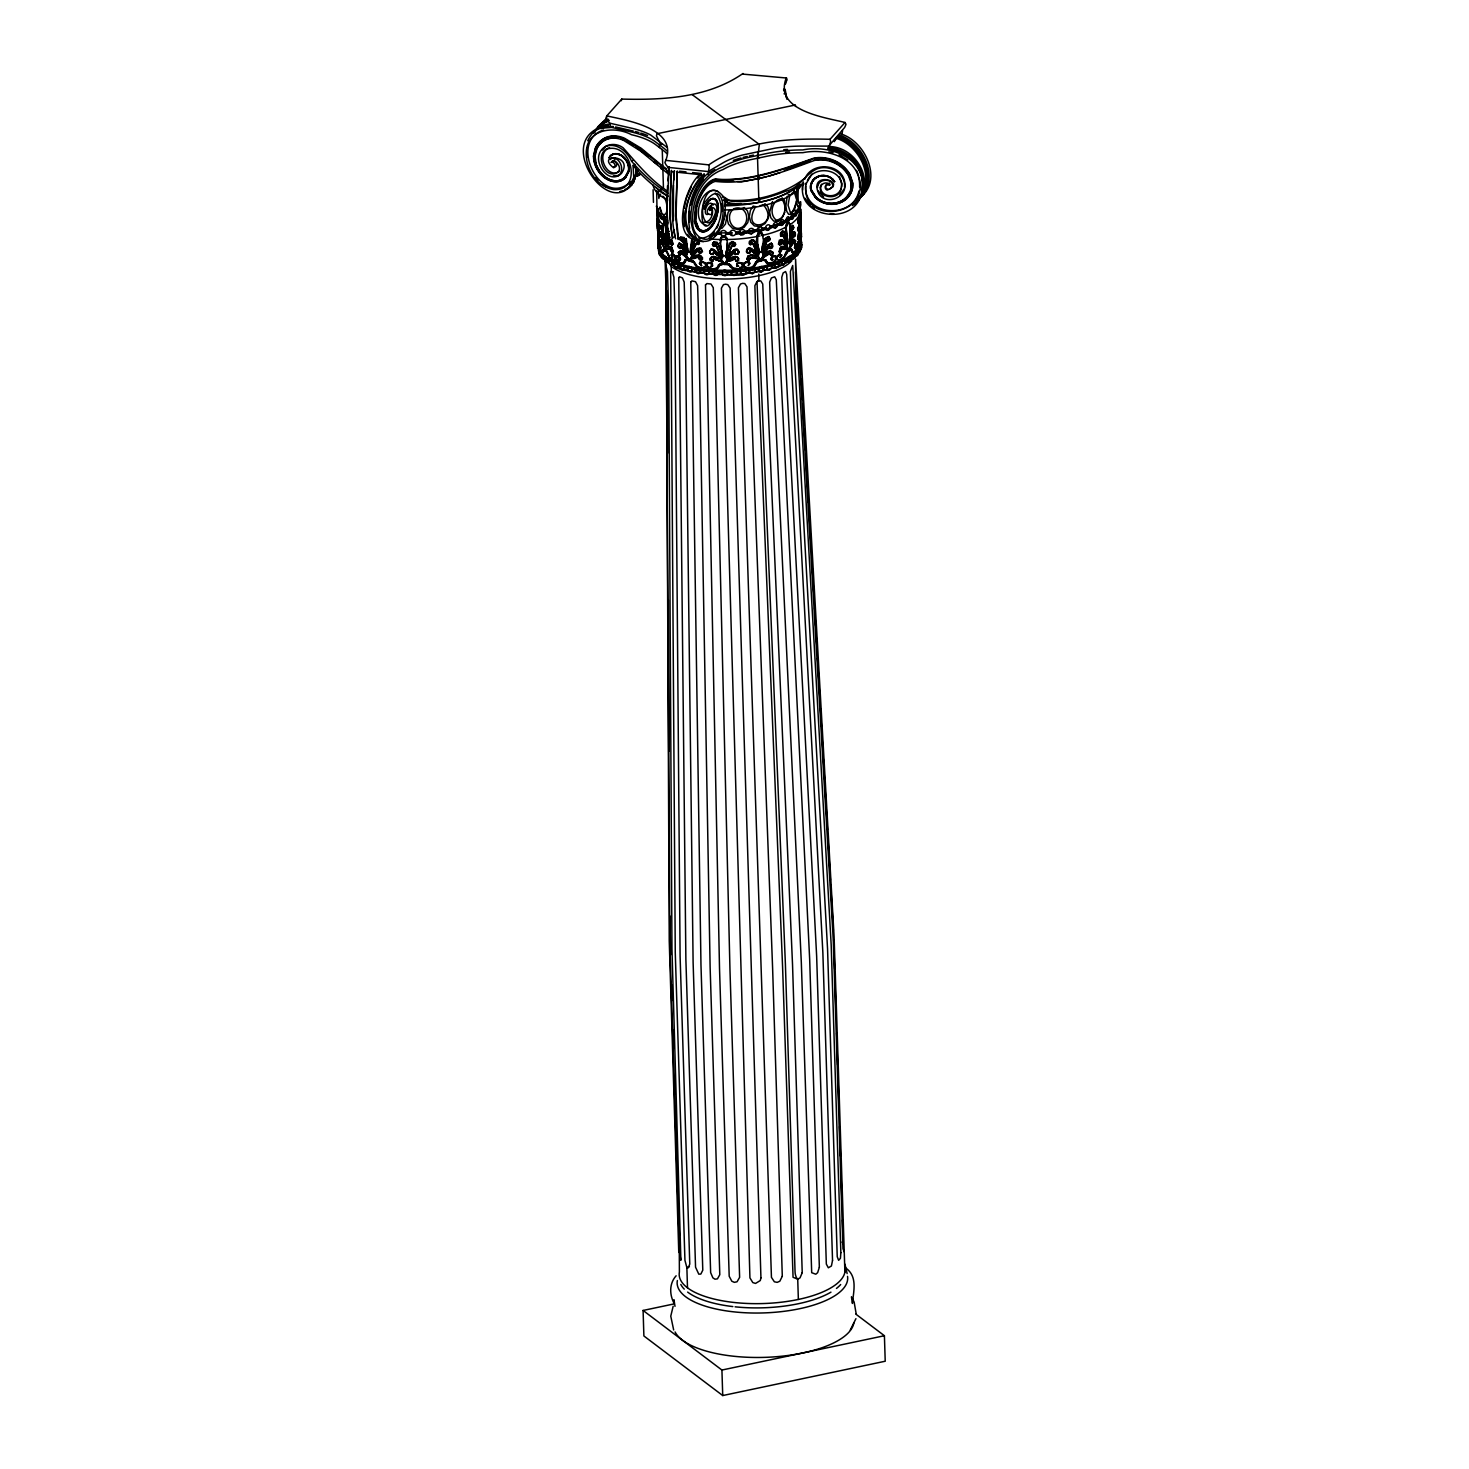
<?xml version="1.0" encoding="UTF-8"?>
<svg xmlns="http://www.w3.org/2000/svg" width="1469" height="1469" viewBox="0 0 1469 1469"><rect width="100%" height="100%" fill="white"/><g stroke="black" fill="none" stroke-linecap="round" stroke-linejoin="round"><path stroke-width="1.5" d="M657.763 223.104L657.598 220.736L657.616 227.97L658.571 220.974L658.002 237.996M657.451 208.635L657.616 231.129L658.369 218.018L658.443 228.907L658.406 224.977M802.625 190.015L802.643 185.884M805.6 186.214C804.057 216.31 853.158 219.414 858.924 190.97M658.902 236.289L657.947 237.078L658.057 235.297M764.266 248.794L767.204 239.318L768.966 240.953L770.068 239.484L768.489 236.472L764.908 238.566L762.54 248.573M658.387 223.068L657.855 230.872L658.553 224.628M690.981 258.654L689.328 260.784L690.338 258.746L697.169 256.983L698.895 257.442L699.464 259.517L701.668 259.591L701.851 258.048L698.932 255.404L693.699 256.432C686.996 257.038 696.875 239.484 696.82 244.111L699.464 243.597L698.106 240.273M667.091 202.961L667.514 185.792M672.747 251.897L672.067 248.151L669.589 246.296M801.211 237.445L801.193 236.105L801.303 243.377M658.039 222.792L657.873 220.974M658.736 222.792L658.571 220.974M731.782 245.58L732.976 244.221L734.096 246.461L735.638 244.166M763.311 242.146L763.458 238.749M801.211 230.688L801.541 236.913L798.603 235.609L797.942 239.594L798.108 234.012L800.77 233.149L801.266 228.448L800.274 211.793L800.844 228.466M657.892 229.678L657.69 222.939M691.624 240.181L689.971 252.337L691.238 254.339L694.047 251.805M692.009 240.145L690.742 252.044M692.395 239.906L691.054 249.381M772.676 244.974L771.996 247.582M675.005 258.728L674.289 255.845M793.535 236.013L792.985 234.709L793.131 237.06L794.802 234.599L793.939 231.588L792.232 233.828L790.249 243.046L791.626 238.914M658.791 249.914A71.65 27.195 -1.8 0 1 658.406 244.588L658.222 235.903M658.534 243.725L658.534 241.485M727.467 246.315L727.596 242.826M801.541 236.913C798.126 229.586 798.181 249.95 799.301 231.845M678.605 238.933L676.052 215.484L677.282 170.973L675.575 215.925L678.09 239.429L678.953 237.849M800.44 250.042L800.385 248.224M800.55 226.685L800.697 228.338L800.678 225.822M658.002 211.922C658.791 205.88 659.71 221.158 658.13 213.427M768.93 263.428L774.383 261.702L775.999 257.534M776.146 259.132L775.191 256.689M738.834 252.833L738.907 251.272M851.084 187.995L851.212 183.368L848.421 175.49A30.794 28.407 9.7 0 0 814.432 160.452C782.224 172.093 750.255 185.443 715.366 181.403A30.794 16.416 -76.9 0 0 696.747 207.496L695.829 220.772L698.381 227.805L695.314 220.699L696.177 207.368A30.886 16.306 -77 0 1 712.355 181.936M772.565 254.064L772.621 252.117L769.793 250.648L763.09 254.486L770.105 250.887L772.933 252.337L771.868 255.294L769.756 253.219L771.354 255.22M657.965 235.866L659.269 247.986L658.516 240.861L658.277 242.422M657.91 224.665L657.983 222.48M799.632 204.228L799.669 208.396M670.231 239.796L666.1 244.368L670.69 239.576L672.325 241.559L672.325 245.194L670.69 244.295L670.305 241.687L666.21 246.094L664.741 250.575L667.146 252.209L669.937 259.15L673.849 260.472M673.481 185.296L673.426 220.625M702.035 259.682L700.97 256.102L695.149 255.514M841.59 186.985C843.004 168.604 814.12 164.748 807.399 180.614M844.546 187.408C846.217 172.901 828.387 163.738 816.103 169.266C804.7 174.976 799.063 188.418 785.566 191.301C767.938 198.095 748.896 203.512 729.873 200.867L723.336 196.552C697.867 166.217 694.598 258.397 716.486 213.538C720.012 191.429 698.785 214.694 711.235 214.603A2.975 1.561 -77 0 0 712.006 210.489A2.975 1.561 -77 0 0 709.784 210.324C709.49 204.43 718.543 208.212 714.577 215.062C706.791 235.517 697.555 210.012 705.836 201.18C726.31 174.37 728.128 226.501 714.063 234.452C705.249 246.351 691.44 233.957 692.854 222.278C691.238 200.831 701.576 177.143 723.042 169.541A70.898 26.901 -1.8 0 1 750.788 159.662L766.836 156.265A70.898 26.901 -1.8 0 1 802.882 152.684C826.423 147.781 861.036 157.697 859.585 187.077M658.241 224.61L659.324 239.539L659.232 238.584M705.561 265.926L705.726 264.347M789.716 238.823C792.213 247.784 786.484 254.247 781.416 260.417M832.886 186.802C833.272 178.594 820.161 178.08 817.976 185.314M741.974 266.844L742.598 264.475M665.292 239.851C668.23 235.334 663.382 214.29 662.96 228.374M658.663 227.805L658.81 224.665M661.234 243.872L660.371 239.778L662.39 242.367M665.604 250.63L661.95 241.926L660.83 243.836C657.451 234.177 666.779 244.662 663.162 243.505M695.535 269.323L695.847 272.059M720.324 239.888L720.912 248.463M673.812 1303.37L673.959 1300.432M799.118 242.201C798.512 249.895 799.944 238.933 798.475 241.944M658.553 230.872C658.534 221.69 659.563 233.498 658.975 231.441M720.343 243.193L721.903 236.95L725.282 236.95L726.916 240.273M657.579 212.454L657.249 206.596L657.396 211.334M660.517 248.665L659.856 243.762L658.424 246.884L658.846 251.732M658.865 251.64L658.645 251.107M721.83 211.463L721.867 203.493M742.745 74.111L786.594 78.022L787.035 79.712A19.115 14.874 -61.2 0 1 786.686 80.887M798.64 186.288C798.089 187.518 796.988 210.269 800.734 201.896M798.144 250.703L798.53 253.641L801.872 247.361L801.395 242.054L801.284 246.461M670.58 184.139L670.782 180.816M799.87 230.945C800.238 224.206 795.739 226.795 801.193 235.334M658.002 237.207L658.332 235.554L658.626 239.539L658.094 230.817M666.063 240.145L665.494 242.477L666.761 227.548L665.751 223.453L664.135 222.223L663.823 223.325M692.193 94.64L759.326 144.439L758.077 154.741M769.536 247.288L769.315 245.911L769.829 248.5L772.308 247.82L772.07 243.836M790.157 231.569L789.496 241.577L788.008 242.826L783.858 231.239L782.151 231.129L780.443 233.369L780.608 236.105L782.555 235.536C782.426 230.743 790.726 246.627 785.676 247.233L781.673 247.123L779.855 251.768L783.106 248.39L788.32 248.959L789.312 250.63M799.962 241.908L798.787 248.059M658.516 240.861L660.389 253.862M661.307 254.045L661.472 256.855M683.764 210.434L684.37 226.63M689.567 211.059L689.402 222.296M658.241 227.346L658.094 230.633M796.216 201.051L794.398 210.379L790.506 212.895M798.787 245.103L798.677 240.916M799.044 245.121L798.659 241.54L795.06 252.595L792.177 252.595L790.616 249.877M673.738 180.099L674.381 170.661C672.912 192.678 670.103 218.697 675.63 238.804M698.895 247.839L702.182 250.758L700.291 253.237L698.803 252.613L698.583 250.189L700.695 253.017M735.069 251.768L735.308 254.155L736.722 254.302M667.807 180.797L668.597 172.993M734.647 251.713L735.088 254.155L738.044 253.99L738.87 252.576M789.771 236.638L790.01 233.883M792.636 255.955L792.672 258.581M653.099 189.795L653.448 202.355M796.804 188.418L796.877 203.31L797.704 206.321L799.779 205.66A71.375 27.085 -1.8 0 1 797.428 210.875M799.356 210.104L799.32 220.515M834.245 141.667L837.146 137.205C859.292 144.715 875.597 173.911 862.542 195.322M636.793 171.451L633.561 182.707M637.766 170.349C618.578 236.693 545.201 135.662 608.699 125.159M658.865 243.395L658.993 247.967M799.889 208.782L799.834 203.108M817.517 187.444L817.7 185.755M673.151 237.243L672.306 238.841L669.956 215.337L671.462 170.349C670.543 191.98 667.862 217.118 672.765 237.023M781.196 239.631L778.901 243.101L779.562 245.231L781.526 244.35C780.535 238.217 788.137 246.608 788.32 248.959M783.895 248.885L781.049 249.197L779.91 252.172M586.81 151.803L587.233 148.277M789.587 236.178L790.506 227.97L792.397 225.345C793.554 229.495 791.332 231.698 793.866 227.346L792.489 225.932L791.369 228.264L789.771 241.797L791.075 228.099L792.985 225.473C795.133 231.588 790.965 225.436 791.534 233.663M663.162 249.344L662.721 251.732L660.977 251.878L658.534 242.146L658.645 244.533M785.107 210.122L784.464 200.518L782.114 197.764M799.577 230.211C798.346 221.929 795.5 231.992 800.513 232.91L798.805 234.012L798.31 239.355L799.301 235.609L800.936 235.591L801.284 237.152M660.554 247.857L660.077 245.048L660.719 245.947M660.94 247.031L660.169 248.077M658.443 227.273L657.983 230.064M790.965 233.534L791.993 227.952M800.348 249.748C799.026 257.589 798.879 242.128 800.513 248.261M727.375 250.685L725.649 255.679L726.072 252.65M689.42 1266.351A5.711 4.793 -52.9 0 1 686.868 1267.6L688.373 1267.747L689.769 1264.019L680.092 956.246L674.804 305.974L673.904 277.2L672.582 272.922L670.672 271.471L675.263 952.591L684.94 1260.365L686.868 1267.6L687.492 1287.836M593.421 156.21L595.257 148.277A32.63 24.679 60 0 1 623.866 138.71L640.704 148.993L668.928 172.002M668.817 260.325L669.056 263.116M666.651 236.638L667.403 232.139L668.781 231.496M667.679 234.25L666.118 242.348M867.389 181.991C870.272 162.728 857.198 142.805 839.093 136.286M867.481 185.369C871.521 164.767 857.639 142.97 838.156 136.066M763.421 242.018L761.823 251.915L763.292 254.872L760.685 260.601M781.618 261.978L781.875 264.622M784.868 263.171L785.272 261.5M800.66 238.933L799.907 246.168L798.291 248.041M689.714 260.564L682.699 253.439L681.285 253.182L680.018 255.184M798.934 240.953L795.904 251.272L793.389 253.164M790.653 236.178L789.422 242.679M791.332 236.362L790.102 242.954L794.692 232.047L795.482 234.948L793.719 237.188C794.986 228.338 788.265 251.805 790.671 241.54M684.095 208.433L686.335 198.407L691.109 187.132M761.934 248.683L763.09 244.258M666.357 238.419C662.978 250.997 663.841 225.602 660.628 226.355C660.738 234.471 661.417 220.534 663.107 227.915M861.422 190.125C867.059 169.431 847.797 149.875 827.69 149.03M861.605 192.861C867.995 171.781 849.321 150.664 828.534 149.103M659.306 245.36L659.618 243.946M660.407 251.217L659.893 244.405L661.252 251.86M718.341 210.122L716.266 218.422A21.631 11.348 -76.7 0 1 702.806 231.808A21.631 11.348 -76.7 0 1 694.8 216.714L696.141 207.368A32.63 17.408 -76.8 0 1 715.734 179.383M750.218 251.089L748.419 253.035M786.209 78.004C773.796 110.799 825.101 117.41 845.024 122.478L845.979 124.259A19.115 16.838 -41.9 0 1 844.565 127.564L828.755 146.11L802.662 146.092A70.934 26.919 -1.8 0 0 775.21 148.13L742.524 155.035A70.934 26.919 -1.8 0 0 722.84 162.949L708.168 171.561L668.211 167.374L666.32 165.207A19.115 14.874 -61.2 0 1 664.906 162.49C680.239 128.831 627.814 120.642 606.807 115.886L605.962 117.942A19.115 16.838 -41.9 0 0 607.578 120.789L609.708 123.157L631.358 128.152A70.934 26.919 -1.8 0 1 650.804 135.111L666.669 147.084M669.185 166.713L666.889 209.222M709.564 251.53L711.235 249.051L713.053 249.051L721.812 257.204L716.688 252.044M719.131 256.653C726.806 263.906 706.075 244.699 717.092 255.11M715.476 244.754L715.054 246.021L713.053 246.002L712.869 242.936M721.095 261.372L713.53 258.838L723.005 262.161L724.456 264.475L728.183 264.695M720.857 250.685L722.803 255.404M720.802 264.695L724.511 264.2M731.654 251.787L726.714 257.204L728.863 253.274M738.76 258.636L735.455 256.304L727.375 258.93L733.527 253.017M729.395 251.695L732.976 244.221M733.453 259.04L735.381 258.838L730.313 261.133M738.154 250.281L735.271 249.069L731.617 252.062M804.7 179.365C811.017 160.892 843.261 163.224 844.877 183.478C847.025 197.544 826.514 205.88 818.839 193.816C807.693 170.092 848.807 181.348 827.157 190.125A2.975 2.736 10.7 0 1 825.449 186.545A2.975 2.736 10.7 0 1 829.287 185.076L829.232 182.909M796.841 247.875L796.639 244.644M801.193 235.995L799.063 247.453L797.043 244.019L795.886 244.276M668.67 237.703L666.742 244.24M726.788 248.573L727.247 239.888M727.063 248.463L727.522 246.039M761.089 260.674L759.712 258.783L752.275 257.002L748.713 260.288L746.968 259.462L747.886 255.9L752.11 254.743L754.387 255.551M796.639 248.922L796.896 244.68L794.362 247.545L795.647 248.885L795.078 247.104M694.929 258.379L690.577 258.893L689.328 260.784L682.185 253.531L680.735 253.256L679.376 255.257L678.274 252.613L680.588 251.181C691.513 261.555 687.235 242.862 683.875 237.299M762.264 246.7L762.778 244.019M784.887 255.147L789.073 249.601M724.052 218.752L722.968 224.206L719.443 228.099M803.414 181.917C793.517 218.33 856.188 227.475 861.807 191.723M803.616 184.782L803.874 183.515M806.297 182.725C798.071 225.436 871.08 218.055 858.943 177.216M666.265 238.621L667.532 231.863L668.983 231.202M766.91 266.789L767.369 269.47L754.699 272.096M713.714 252.613L711.804 254.449L709.729 252.558M789.991 242.807L792.581 228.081M720.269 240.145L720.746 237.813M801.027 228.87L799.228 218.091L798.512 223.398L798.53 218.091L797.685 222.847L798.971 221.066L800.568 230.945M713.53 258.838L713.089 261.041L710.317 260.546L711.253 257.185L717.662 257.883M794.986 248.518L796.235 244.46M659.856 243.762L660.371 248.812M726.017 252.907L726.476 250.74M753.597 257.699L750.347 257.608L748.694 260.197L747.317 258.067L750.273 255.422L758.243 255.937L759.693 252.356L757.38 243.413L757.673 235.058L761.658 232.965L763.054 236.013M800.513 239.869L800.936 235.958M749.98 270.149C748.731 280.065 714.779 271.93 706.314 273.84C697.573 270.057 673.702 273.05 671.719 261.923M795.041 236.142L795.372 233.406L793.939 231.588M841.076 189.152L841.902 183.552L839.423 176.592M776.789 266.623A71.614 27.177 -1.8 0 1 699.997 272.83L700.236 270.076M692.597 246.002L694.782 240.439L703.32 241.706M661.821 229.531L661.215 227.824L662.831 235.94M716.909 259.738L713.457 258.966L711.639 261.317L710.225 258.93L711.345 257.497C715.532 254.872 721.775 263.373 722.987 255.79L725.759 255.973L730.772 242.771L734.775 243.45L734.739 245.966L732.958 245.764M727.118 248.206L725.374 255.79C726.953 263.337 733.049 254.908 737.383 257.516L738.632 258.948L737.328 261.317L735.877 261.06L735.326 258.966L733.38 258.893L725.759 262.161L724.437 264.328C723.336 261.409 713.512 247.582 713.163 254.155L711.786 254.302M765.9 244.442L763.017 253.403L765.643 249.657M658.185 234.397L658.516 233.02M658.259 232.8L657.892 234.214L658.149 226.74L658.185 232.286L658.222 230.045M731.525 271.728L731.654 274.262M736.52 274.152L736.703 271.416M745.811 273.326L745.921 270.608M785.603 254.982L786.723 252.337M712.906 271.416L713.089 274.005A2.975 2.681 28.1 0 1 715.44 269.965A2.975 2.681 28.1 0 1 718.084 274.207L718.066 271.673M662.776 252.558L663.713 249.84L664.98 250.868L665.714 249.106L670.47 248.408L672.6 252.117M728.091 248.683L728.734 246.131M690.559 205.054L696.93 187.775L703.486 178.704M667.348 191.08C649.831 179.457 636.83 163.206 623.205 147.892C616.411 142.53 605.43 143.411 600.692 151.032C592.631 162.93 608.919 185.443 621.442 173.471C634.571 154.043 594.982 153.437 613.565 167.76A2.975 2.259 59.6 0 0 614.777 164.473A2.975 2.259 59.6 0 0 611.508 162.269C613.546 156.926 623.48 167.558 617.788 172.259C604.016 181.201 593.182 151.546 609.525 147.8M611.049 162.453L614.85 159.644M658.993 246.865L658.241 240.898M727.192 274.501L727.357 271.783M765.808 244.515L767.497 239.465L769.976 239.539L769.646 237.776L767.589 237.005C762.227 247.802 761.089 262.51 754.497 240.769M799.081 221.268L798.934 223.215M634.002 178.63L635.012 175.05M779.433 253.953L781.783 255.11L780.168 257.773L780.627 254.486M663.198 223.453C668.064 223.031 666.375 237.354 665.126 242.458L666.283 246.59L670.654 247.086C672.435 247.618 673.371 253.715 671.039 251.272L669.589 248.353L665.42 248.904M691.844 247.912C687.492 260.876 685.95 239.851 682.057 236.968M691.715 249.528L694.268 240.751M659.287 250.465L662.244 253.109M660.352 255.092L659.379 253.201M787.219 196.387L785.878 205.844L786.686 211.205L788.651 214.345L791.809 214.199A2.975 1.267 -80.7 0 1 793.756 215.392M789.918 194.514L788.082 205.238L790.487 212.858M795.886 204.43L791.479 214.143M684.242 261.555L684.866 260.086M768.287 240.604L768.305 239.208M800.917 238.07L798.787 247.435M766.414 242.33L767.663 238.951M726.733 252.925L728.147 248.426M792.985 234.709L791.497 239.135M801.193 228.026L800.789 217.908M820.418 187.481C820.84 183.056 827.983 180.926 829.856 185.369M844.969 1267.986A82.999 31.492 -1.8 0 1 761.621 1303.591A82.999 31.492 -1.8 0 1 679.394 1272.044L679.284 1250.046M815.864 196.938L811.531 190.291L815.883 197.03A20.658 19.005 11.3 0 0 847.209 196.387C852.13 190.456 852.644 181.697 848.549 175.197A30.886 28.48 10.7 0 0 830.316 160.929M679.486 259.48L677.797 256.634M798.916 211.407C797.024 215.355 798.346 202.593 799.136 208.469M660.866 240.402L661.197 239.337L664.741 250.575M754.772 264.126L756.847 260.986M694.562 221.378A21.723 11.477 -77 0 0 703.835 231.753A21.723 11.477 -77 0 0 715.954 218.385L718.084 210.049A13.074 6.904 -77 0 0 714.099 198.609A13.074 6.904 -77 0 0 705.34 205.954L704.367 209.131L705.451 206.046A13.019 6.923 -77.5 0 1 714.191 198.664A13.019 6.923 -77.5 0 1 718.231 210.14M792.122 236.123L794.527 231.716M670.176 237.243L669.35 238.823L667.734 230.449L667.11 208.818M691.917 248.132L695.186 239.906M729.652 251.658L730.479 249.014M794.821 247.086L795.812 248.757M728.697 246.406L729.689 243.248M748.988 264.383L749.263 263.282M754.864 269.341L754.68 272.151M788.247 242.514L787.402 244.717L783.73 241.045M680.276 237.482L680.478 240.31L682.002 240.696L682.295 238.914L683.764 242.036M680.661 237.243L681.524 240.677M867.151 183.68L863.533 194.22M672.655 257.479L671.204 254.982L672.306 253.549L675.722 257.075L674.528 260.417L675.207 259.609M671.939 254.431L671.719 256.285M791.369 241.65L790.561 244.607L794.105 239.833L795.61 240.898L795.06 243.689L793.242 242.44L789.881 248.041L794.123 241.926M784.097 88.874L783.565 89.995M705.414 205.991L704.33 209.112L705.395 206.027A12.688 6.702 -77 0 1 713.952 198.958A12.688 6.702 -77 0 1 717.772 210.085L715.623 218.11A20.713 10.944 -77 0 1 697.904 227.787M855.931 1318.666L850.276 1330.033M784.042 91.041L785.125 89.297L786.98 99.359M784.115 93.887L785.107 92.272L786.448 97.872M696.214 243.23L691.311 254.008L697.224 242.348L696.912 244.074C702.825 242.33 687.033 234.122 689.53 228.099C686.262 208.91 692.101 187.059 707.103 174.095M780.223 257.332L781.783 255.11M718.561 264.861L717.056 267.835M730.424 249.271L731.213 246.994M792.066 239.282L792.966 236.803M798.989 231.514C796.841 219.01 803.414 239.649 800.072 226.538C797.924 220.57 799.632 213.776 800.183 223.288M731.158 247.269L732.425 244.478M711.859 265.54L712.3 264.512M628.383 171.23A12.652 9.659 60 0 0 623.04 156.908A12.652 9.659 60 0 0 610.443 156.008A12.688 9.64 59.6 0 1 623.058 156.834A12.688 9.64 59.6 0 1 628.512 171.138L625.243 176.978A20.713 15.737 59.6 0 1 599.095 170.239C594.853 164.785 593.274 155.843 596.543 149.103A30.794 23.302 59.9 0 1 623.719 140.455L640.3 150.885L669.148 174.664M666.1 244.368L669.056 234.048M628.291 171.175L625.041 177.033A20.658 15.718 59 0 1 598.893 170.349M690.338 252.282L691.311 249.767M687.657 267.615L687.951 270.388M791.828 243.762L789.936 246.719M806.077 183.845L811.824 174.132M768.25 245.084L771.464 243.303L767.938 244.846L762.833 253.109L764.486 249.087M673.169 1306.216L670.764 1316.151L673.665 1329.959M685.803 260.674L684.279 263.428M712.318 244.423L713.861 241.926L717.092 242.201L719.92 248.683M755.801 264.126L757.508 261.776L761.034 260.931M690.338 258.746C690.852 256.139 699.244 246.315 698.877 252.65L702.531 251.805L700.952 247.986L695.682 249.84M772.841 259.829L770.637 258.93L773.52 256.598M770.637 258.93L772.051 257.663M708.04 174.774L708.774 169.651A19.115 5.38 81.3 0 0 709.178 167.135L708.811 164.877L665.622 160.36M725.759 262.161L727.265 258.801L734.904 251.493M800.642 238.033L800.917 236.142L800.936 237.482M729.707 251.401L726.439 257.332L729.928 254.376M841.296 188.032C839.956 201.969 814.616 197.856 821.483 184.268M844.142 188.932L839.68 195.304M680 260.013C682.387 259.04 676.676 254.633 680 257.259L678.586 259.848M662.262 233.773L660.371 231.661L660.26 236.087M661.013 231.533L660.609 234.544M716.67 228.356L718.561 224.353M772.547 201.51L769.627 212.234L770.784 217.706L773.704 221.084L778.699 221.195M784.832 212.179L782.206 217.761L778.019 221.268M785.291 84.247L785.823 83.164A19.115 14.874 -61.2 0 0 786.282 82.025M832.886 186.526L829.269 189.317M659.342 196.736L660.609 194.11M759.198 258.691L760.979 260.821L762.172 258.36L768.562 253.568L770.178 253.292L770.527 255.312L772.859 254.302L772.933 252.668L770.215 251.217L763.531 255.018L765.092 252.301M719.02 266.679L719.773 265.228M795.794 250.795L797.098 249.161M796.584 249.767L793.462 252.301M610.498 159.533L611.49 157.991C620.102 156.779 625.317 170.294 618.578 175.582M663.033 258.415C658.902 257.516 663.639 248.959 662.868 258.415L668.964 263.171M783.803 241.302L782.573 239.98L779.378 240.145L778.405 244.221L781.581 244.387M781.122 198.829C771.959 200.115 768.783 214.29 776.128 220.038C785.603 219.707 787.531 204.375 781.361 199.031M700.805 262.455L701.558 265.705L699.446 263.337L700.236 261.923M754.809 265.999L756.37 262.529L758.849 261.225M676.126 1275.79C669.074 1283.631 669.423 1294.758 674.198 1303.554M754.717 264.034L752.367 267.027L747.758 267.891M587.729 140.804C591.75 132.118 599.774 124.663 609.708 124.039M712.52 265.926L712.355 263.19L707.158 263.006L706.112 265.962L709.013 268.57M736.942 264.622L737.383 263.612M777.174 258.783L776.844 257.24L779.341 254.523M777.028 257.314L777.817 255.881M794.729 245.782L796.253 243.836M794.986 245.819L795.372 244.644M685.307 261.904L682.442 264.31M683.562 262.749L684.444 261.482M726.714 257.204L728.808 253.531M777.432 255.551L776.568 258.966L780.076 260.766M681.653 240.567L681.671 238.988L683.397 242.312M593.751 133.44L597.938 126.646L606.954 117.961M594.725 132.339L596.745 128.886M744.25 262.804L748.015 261.482L750.218 263.355L748.088 265.742L748.951 264.273M801.101 242.862L801.027 248.738M849.725 192.421L847.209 196.387M671.994 244.992L671.957 241.632L670.433 239.851L665.732 244.35L669.093 233.791M857.988 200.445C874.532 178.649 852.901 147.947 827.818 147.671M859.861 196.883L854.572 204.228M735.473 244.974L734.151 246.186M698.656 244.497L698.693 241.724L696.269 239.888M753.064 206.229L750.365 210.453L749.337 216.549L750.732 222.131L754.332 225.895L760.134 226.612M755.69 206.523C739.366 235.04 781.453 226.924 763.494 204.87M715.605 269.672L719.112 266.587M767.185 247.214L762.833 253.109M769.315 245.911L766.432 249.914M763.403 254.706L769.756 245.984L770.142 248.463L771.335 248.353M625.702 177.529L628.952 171.377A13.074 9.934 59.6 0 0 623.278 156.632A13.074 9.934 59.6 0 0 610.314 155.806L608.845 158.009L610.406 155.916A13.019 9.934 60.1 0 1 623.223 156.742A13.019 9.934 60.1 0 1 628.732 171.487L625.427 177.62A21.631 16.398 59 0 1 605.393 178.318A21.631 16.398 59 0 1 593.531 156.228M680.22 259.94L678.807 259.774M724.456 264.475L727.743 261.243M784.171 256.744L780.002 260.068M738.98 269.323L742.488 266.972M766.91 247.031L771.5 243.634L772.859 246.719L769.536 248.279M783.252 259.132L784.758 256.946M840.397 190.015C836.485 198.388 821.153 197.525 820.51 187.555M828.443 149.342L829.856 144.072A19.115 9.549 74.5 0 0 830.628 141.483L830.058 139.28C788.798 138.233 743.883 140.473 708.811 164.877M742.543 267.064L743.277 265.871M763.09 254.486L768.416 247.912M720.691 238.07L721.812 236.362M680.735 268.368L680.496 265.54L671.553 261.941M676.621 256.634L677.044 260.876M602.363 150.058L605.926 146.294M708.774 214.033C701.264 217.853 707.47 197.03 713.199 205.091M730.093 209.828L728.11 212.417L726.971 218.348L728.477 224.096L732.443 228.264L738.338 229.641L744.122 227.346L747.794 222.553L748.933 216.604L747.427 210.875L744.214 207.496M733.545 209.131C724.529 215.41 731.837 233.736 742.671 226.85C751.265 219.781 745.169 203.989 733.839 208.8M705.616 266.807L703.596 268.111M841.976 134.138L842.6 130.557M675.318 257.075L676.291 256.028M737.86 253.898L737.897 250.483L735.161 249.657L729.726 254.155M714.43 231.973L709.196 237.556M630.128 184.58L631.45 185.296M630.476 181.825C602.198 209.112 566.924 142.016 603.539 129.988M628.53 187.72L633.745 177.565L633.029 165.226C642.908 177.29 655.101 187.812 668.211 196.185M742.524 265.981L738.834 268.882L732.15 267.725M674.583 259.26L675.244 257.185L672.967 254.486M751.54 243.909L751.43 242.385L751.853 244.129L749.759 243.799C755.176 239.851 765.826 265.889 749.557 247.637L746.84 249.161L746.362 251.823L747.482 253.054L750.292 252.631M751.834 248.536L748.107 248.224L746.656 252.062M674.804 259.168L673.39 259.958M705.524 266.899L706.387 265.889M721.756 228.485L725.411 224.151L726.549 218.367L725.043 212.472M744.214 262.694L743.149 265.999L741.992 262.914M701.154 252.907L701.815 250.868L700.327 248.518L695.718 250.116M595.753 129.988L601.757 123.084M699.446 263.337L701.649 265.614M702.384 261.647L701.337 261.555L705.12 262.676L706.295 265.981M702.421 262.308L703.394 262.308L700.713 262.565M680.973 236.986L680.459 240.273L682.387 240.457L682.295 238.914M606.807 115.886L621.773 99.084C663.033 100.131 707.948 97.89 743.002 73.487M830.058 139.28L845.024 122.478M834.374 140.326L837.146 137.205M781.967 235.407C779.819 237.556 780.81 231.514 782.738 231.257M859.53 198.646C880.831 179.145 863.552 142.713 839.166 134.946M854.352 204.466C878.003 184.617 857.015 146.312 828.828 146.551M858.502 197.58C876.075 178.226 859.328 145.872 837.018 138.545M738.485 266.036L736.648 265.834M708.701 262.4L712.263 263.282M707.636 268.056L706.203 265.871M669.111 246.406L666.485 246.296L670.525 241.852L670.58 244.35L673.353 244.185L671.315 239.447M666.485 246.296L670.415 242.752M706.681 264.549L708.921 262.896L712.19 264.622M793.811 192.017L791.571 193.669M782.5 234.159L781.214 235.536L782.004 236.178L781.875 233.902L782.83 234.104L787.237 244.423L782.004 239.851M706.112 264.089L707.25 262.896M705.047 266.458L703.247 267.578M729.634 243.505L732.352 241.632L735.014 243.211M697.353 251.438L698.969 249.969M679.064 243.266L682.002 245.029L687.621 252.852L682.406 244.809L679.468 243.028L677.943 246.461L680.808 248.463M679.468 243.028L678.347 246.241L681.212 248.243L681.249 245.874L680.661 247.214M793.903 239.539L790.322 244.331M799.797 228.154L800.734 227.915L800.568 220.001M684.334 269.415L684.444 266.752M619.459 171.285C607.652 179.512 596.047 155.843 607.523 148.828M711.235 249.051L709.674 252.833M727.375 258.93L733.472 253.292M750.402 251.364C750.824 248.61 759.051 255.9 759.712 258.783M799.173 236.27L798.218 236.491M781.82 249.161L780.498 252.301L778.901 251.805L780.865 246.719L784.446 246.59M697.5 248.279L691.311 254.008M782.555 234.287L781.214 235.536L781.967 232.341L783.987 231.533L786.558 238.676M691.697 253.788L694.396 251.328M774.971 260.913L773.098 262.529M663.749 248.83L661.876 252.264M697.665 178.08L701.282 173.471C684.885 183.864 669.148 242.807 700.529 240.108M674.179 263.098L674.436 265.871M768.177 253.476L761.86 258.122M755.286 262.492L758.702 259.848L762.98 259.058M774.457 262.033L776.715 258.911L776.697 257.13L774.292 255.753L775.724 256.157M768.654 240.714L769.407 237.28M774.64 262.106L771.262 264.034M771.317 257.295L774.475 255.826M771.5 257.369L772.474 256.304M698.895 257.442L699.519 259.627L702.421 259.444L702.494 257.552L699.483 254.853L691.899 255.845L697.738 251.217M691.899 255.845L695.884 252.613M789.753 244.203L793.315 239.41L795.445 240.604C795.298 246.039 794.582 241.871 792.489 242.477M803.212 183.056C783.106 199.013 755.415 205.954 729.928 203.603L724.346 199.692C728.459 215.337 717.772 249.565 697.426 239.594C681.763 215.264 695.92 176.904 722.968 166.787A70.898 26.901 -1.8 0 1 750.696 156.926L766.745 153.529A70.898 26.901 -1.8 0 1 802.79 149.93C828.075 144.66 864.194 156.338 862.542 187.334M600.839 126.371L607.615 120.256M754.754 265.907L749.833 268.57M600.784 124.204L606.734 119.099M599.793 125.306L608.57 119.228M798.089 254.468C794.637 257.663 772.547 272.848 771.666 266.715C779.488 260.803 798.383 258.305 801.799 244.644L801.211 243.634M790.212 250.079L787.476 251.511M629.228 186.802L632.184 184.506M627.226 189.042C635.434 183.937 637.326 172.956 634.7 164.253M796.327 187.426L799.87 184.672M732.003 259.591L725.888 262.272M852.479 205.55L855.344 203.365M669.662 248.702L667.348 248.83M804.92 178.226C783.381 194.716 754.589 202.189 727.614 200.17L722.546 197.03M794.013 191.245L793.921 190.199L796.363 199.123M790.23 248.757C783.436 249.73 786.246 260.894 778.974 259.921M762.191 258.25L770.068 253.458M857.951 198.903C884.375 182.799 866.012 141.244 840.837 133.954M856.96 200.023L860.522 197.544M596.524 165.905L595 156.283L596.855 148.828A30.886 23.467 59.6 0 1 617.641 138.068M696.416 257.442L692.211 258.471M737.438 263.722L740.284 263.006L742.653 264.567M718.47 264.953L720.269 263.796M746.95 262.327L744.71 263.116L743.902 265.944M744.765 263.226L746.013 262.437M706.92 265.962L712.924 269.194L717.147 267.725M711.253 266.697L712.612 265.834M750.457 244.57L751.706 244.111C751.926 241.724 747.519 244.754 750.879 240.806L754.754 241.283L757.325 248.151M782.867 248.592L781.049 249.197M844.271 1251.882L842.967 1248.705L833.309 940.931L795.831 293.892L795.574 259.003L834.098 936.726L844.895 1272.117M606.624 146.092C617.384 142.842 627.52 151.95 631.578 161.241L633.249 160.25M709.031 172.956L714.797 169.578M681.285 253.182L679.614 255.404L678.329 252.301L680.716 250.85L687.235 254.449L681.249 245.874M701.135 260.05L699.428 257.35L697.353 257.148M729.45 258.764L735.4 256.579M636.481 175.013L639.144 173.471M636.83 175.949L639.639 174.334M637.234 176.28L640.043 174.664M759.693 226.612L764.945 223.655L768.269 218.44L769.297 212.344L767.901 206.762L764.982 203.714L764.339 204.43M718.047 268.239L712.777 269.965M684.664 260.16L686.188 259.334M719.681 265.338L722.307 264.328M682.277 263.465L683.783 262.676M605.614 122.515L609.304 120.495M763.201 204.632L760.097 205.789M733.215 250.409L737.071 249.326M710.702 266.128L711.951 265.43M748.4 260.068L749.667 259.425M741.202 267.597L738.778 268.772M664.502 257.295L664.704 260.105M773.465 263.116L768.783 264.273M722.987 255.79L717.919 243.781L713.916 242.514L712.557 244.515L713.897 246.278M685.601 260.748L686.684 260.252M740.505 268.588L741.863 268.074M780.259 172.461L768.434 176.335M624.766 189.501L628.236 187.922M612.72 161.48L613.161 161.278A2.975 2.259 59.6 0 1 616.429 163.5A2.975 2.259 59.6 0 1 615.236 166.787L613.675 166.75M595.973 130.282L602.4 127.252L613.381 126.463M601.023 128.739L604.071 127.436M784.923 246.81L786.888 246.351L783.858 246.461M784.373 170.496L810.649 161.002M708.976 271.104L708.811 273.803M696.012 257.681L699.428 257.35M752.183 239.924L749.686 241.742L749.924 244.515M792.36 213.978L791.809 214.199A2.975 1.267 -80.7 0 0 791.479 219.01A2.975 1.267 -80.7 0 0 793.627 216.898M720.177 263.906L726.788 263.153L730.57 264.971L733.967 268.882M700.144 262.015L701.429 261.464M713.971 246.186L714.981 244.221M672.306 253.549L674.602 255.496L677.54 261.978M671.204 254.982L672.306 257.608M738.099 253.733L735.143 253.88L734.812 252.613M678.072 256.047L677.117 255.79L678.917 256.267M675.96 260.086L676.676 261.151M730.644 242.477L733.931 242.201M789.532 194.551L788.008 194.863M783.032 246.351L780.094 248.206L779.488 251.933M676.089 256.12L677.319 255.716M704.367 267.174L701.962 267.964M784.483 249.436L787.476 249.014L789.11 250.924L788.045 249.161L783.326 248.757M618.798 175.454L613.289 175.839M800.421 238.584L800.88 235.609M794.986 251.933L792.599 251.787L790.891 248.885M703.688 268.001L697.536 267.78L693.735 262.51L687.565 260.344M760.85 260.858L762.944 260.362M713.126 260.784L710.353 260.288L710.151 258.342L713.328 256.304L721.316 258.654M767.057 266.825C740.137 273.491 711.125 274.097 684.279 266.789M685.968 259.425L687.639 258.948M789.936 250.061L791.46 250.171L792.434 252.613M766.212 176.849L741.551 181.917L737.438 181.513M743.865 207.9L741.827 208.176M692.009 268.625L691.881 271.288M694.543 221.397L695.37 207.202A32.759 17.297 -77 0 1 714.76 179.071C749.521 181.881 781.728 169.376 814.01 158.083A32.759 30.206 10.7 0 1 849.982 174.536L852.791 183.037L852.571 188.014A21.723 20.033 10.7 0 1 837.422 203.548A21.723 20.033 10.7 0 1 815.313 197.397L810.98 190.548A13.074 12.046 10.7 0 1 816.837 176.904A13.074 12.046 10.7 0 1 832.611 179.089L834.612 181.605L832.611 179.089M607.854 148.791C632.698 142.842 642.357 191.741 613.638 189.574C596.965 186.894 585.874 169.412 586.26 153.235C586.168 128.85 614.005 125.489 631.56 134.726A70.898 26.901 -1.8 0 1 655.596 144.623L663.382 150.499A70.898 26.901 -1.8 0 1 666.871 153.676M739.036 269.433L733.747 269.58M721.756 236.638L725.502 236.362L726.641 238.07M801.45 244.68L801.303 244.717A71.65 27.195 -1.8 0 1 724.713 271.875M715.734 179.402C750.218 182.285 781.875 169.596 813.955 158.652A32.63 30.114 9.6 0 1 849.835 174.903L852.626 183.35A21.631 19.887 10.7 0 1 839.827 202.869A21.631 19.887 10.7 0 1 815.332 197.525M668.487 246.553L671.517 246.663L673.39 251.768L671.976 252.264L670.654 249.106M681.561 239.172L680.11 239.484L681.616 239.337M662.078 144.256L659.397 144.825L655.505 141.887A70.898 26.901 -1.8 0 0 631.468 131.99L611.71 127.436L600.748 128.244M661.436 166.474L661.527 169.229L662.85 168.935L661.527 169.229L661.436 166.474L662.776 166.199L666.651 168.862M749.392 155.934L753.413 155.09M666.871 216.733L663.437 216.494M661.803 234.654C660.664 241.981 658.461 228.044 661.344 234.067M664.869 241.393L661.068 225.418L663.951 242.752L663.786 238.272M671.517 249.161L669.846 248.536M760.869 259.627L758.738 259.958M855.748 1314.057L884.411 1335.725L885.219 1361.23L722.73 1395.55L643.881 1335.964L643.091 1310.458L674.253 1303.866M643.091 1310.458L721.922 1370.044L884.411 1335.725M619.863 191.429L623.756 190.639M746.895 262.216L749.319 263.392M713.475 253.88L710.574 253.715M713.824 242.183L718.084 243.505M605.761 127.124L609.139 126.518M674.308 259.756L670.011 258.415M658.883 243.579L657.91 244.588L659.03 251.695L664.961 258.324L668.744 260.38M800.844 245.654L800.936 248.261M779.892 260.674L781.6 260.509M712.924 269.194L715.476 268.772M706.167 225.124C689.842 221.544 701.668 183.46 717.864 191.503M714.595 181.128L733.655 181.128M677.631 264.512L677.558 267.156M755.599 255.9L757.894 255.863L754.093 255.312M673.628 260.546L674.748 260.344M799.356 251.805L799.356 250.446M739.182 262.455L742.047 263.024M658.791 242.238L658.424 246.884M739.311 262.988L741.514 263.447M745.83 261.757L746.986 261.666M796.418 252.65L796.584 255.257M752.403 254.963L748.198 256.12L747.28 259.701M754.937 258.415L759.51 258.93M757.747 258.507L750.347 257.608M726.733 263.043L724.401 263.704M754.901 206.431L753.211 206.358M796.767 244.001L798.548 248.059M666.816 259.04L666.779 261.666M771.372 263.447L767.424 262.712M700.438 241.393C672.765 234.342 687.914 186.802 704.202 173.783L704.294 175.086C687.694 189.262 675.813 226.428 697.646 239.98M739.238 262.547L736.74 263.19L736.703 265.944M768.801 236.693L765.22 238.804L761.621 251.53M711.18 249.326L715.017 250.391L721.72 257.534L718.635 251.383M762.76 260.288L764.155 260.362M799.577 220.901C801.817 222.498 799.815 221.286 800.917 229.072L799.467 222.462M686.482 260.325L687.767 260.27M689.365 259.609L693.221 260.968L697.775 266.917L702.053 267.854M660.738 144.531L656.423 135.791L657.029 133.734L795.39 104.997M830.316 213.721L833.841 213.795M787.457 259.095L787.678 261.721M682.479 263.392L677.521 261.647M798.659 247.435L797.704 246.902M743.957 266.825L749.869 268.662M621.773 99.084L621.314 100.718M732.847 244.35L735.161 245.25L733.16 244.588L733.16 245.966M761.677 232.653L758.335 233.351L757.306 235.003L757.545 245.415M660.279 252.576L660.316 255.202M659.269 247.986L658.626 246.076M768.25 239.374L769.976 239.539L767.663 240.494M671.535 171.671L674.473 171.965M734.665 203.585L727.706 202.924L723.336 200.078M736.685 269.984L733.802 269.69L730.075 266.587M679.468 171.194L686.023 171.873M692.56 172.571L701.282 173.471M677.393 172.259L701.392 174.774M676.456 261.225L682.663 264.236M798.071 241.779L797.796 248.059M798.144 242.312L797.704 246.48M679.431 248.316L680.478 248.426L680.845 246.076L686.831 254.67M800.936 240.108L799.907 236.674L800.017 239.227M774.567 264.549L774.842 267.193M692.285 255.606L694.158 255.881M718.58 260.858L722.932 262.272M778.129 259.793L779.158 259.995M753.781 240.163L751.871 239.686L749.392 241.504L749.117 243.615L750.751 244.79M747.17 252.833L750.163 252.686L750.365 250.207M828.773 151.913L833.033 152.611M789.973 248.72L792.03 249.436L792.856 251.823M704.202 222.186C711.161 222.7 714.962 211.371 710.941 206.413M658.498 245.58L658.13 248.004M798.144 221.048L799.32 228.209M723.574 236.197L725.466 236.638M615.584 126.958L633.231 131.035M785.291 236.344C791.828 254.633 783.528 226.208 787.329 223.839L789.22 222.719L790.23 228.429M782.665 240.255L780.259 240.53L779.36 244.405L780.957 244.203L780.994 241.761L782.555 242.918M689.292 260.913L692.689 261.647M762.797 258.985L766.194 260.197M657.69 235.279L658.828 236.289L658.13 239.998M710.427 269.415L712.869 269.874M662.776 196.185C667.312 198.168 669.552 217.339 662.501 214.327M746.362 267.505L747.813 267.982M758.628 268.662L759.161 271.288M746.05 268.019L747.592 268.46M735.914 260.803L737.273 261.17M746.417 267.597L743.847 265.852M687.437 259.021L689.457 259.499M672.747 260.031L669.074 256.763L668.193 253.366M698.418 238.051C718.323 240.659 728.495 205.568 715.164 193.118M774.2 256.377L775.375 256.763M687.235 254.449L681.102 250.611L678.715 252.062L678.88 254.027M749.374 262.033L748.015 261.482M771.813 259.444L773.025 259.903M751.779 248.812L748.327 248.536L746.895 250.887L747.739 252.925M827.855 189.189L827.359 189.005A2.975 2.736 10.7 0 1 826.68 188.638M661.84 236.986L660.903 235.94M678.017 256.561L676.401 256.708L675.887 259.095L680.478 263.318M697.775 266.917L700.089 267.835M763.972 260.288L765.184 260.784M656.863 208.451L658.626 209.039M768.966 264.347L765 260.711M780.112 253.604L776.293 257.13L777.248 259.738M794.821 254.119L794.802 256.91M740.743 271.122L741.184 273.803M737.291 265.448L738.723 266.348M708.921 268.662L710.519 269.304M696.875 242.862L698.711 243.781L696.912 242.716M667.128 246.168L668.266 246.755M708.297 267.578L709.307 268.111M668.12 193.431C654.439 184.782 642.063 173.599 631.578 161.241M839.074 154.649L847.778 160.048M830.058 184.231L829.508 183.937A2.975 2.736 10.7 0 0 826.111 188.124M728.147 264.604L729.377 265.338M665.255 250.85L666.375 251.456M678.605 263.006L680.441 263.998M714.834 250.648L711.271 249.657L709.784 251.713L710.647 253.898M728.734 263.796L730.515 264.861M660.977 252.539L663.052 252.539L664.392 249.565M633.286 145.339L627.502 141.832M603.006 184.892L607.119 187.408M790.414 257.35L790.34 260.16M697.206 243.872L698.271 244.533M703.32 262.418L705.634 264.438M660.462 236.729L660.921 234.599L663.07 241.614M823.632 196.901L818.196 190.97M636.004 147.12L648.233 156.247M751.449 251.236L753.836 252.87M654.164 162.141L657.359 164.455M753.542 252.65L757.894 255.863M757.416 154.245L758.812 157.973M758.114 176.188L758.849 179.42L758.757 176.666M758.885 200.867L760.189 201.841L758.794 198.113L757.508 156.981M763.366 238.896L761.383 232.414L758.041 233.112L756.462 239.943L759.326 252.319L758.004 247.6M758.114 253.806L755.892 250.575M849.082 155.402L856.592 162.453M666.742 171.487L669.148 173.415M811.751 206.615L814.267 208.635M689.163 260.637L688.061 258.213L680.735 253.256M755.066 251.364L758.408 254.045M753.468 239.943L758.133 249.785M786.888 246.351L780.994 241.761M783.454 243.872L786.319 246.223M662.776 166.199L641.292 148.314L624.545 138.233A32.759 24.881 59.6 0 0 595.643 147.892L593.788 155.916L594.247 160.966A21.723 16.508 59.6 0 0 607.725 179.493A21.723 16.508 59.6 0 0 625.721 177.547M697.628 267.689L694.415 263.998M661.95 241.926L663.052 243.707M771.17 243.064L772.382 244.056M661.087 241.871L664.227 247.986M671.645 260.38L668.836 256.91M681.891 239.153L687.235 253.072L683.287 246.994M785.015 260.435L784.942 260.38A2.975 1.855 -72.8 0 0 781.894 260.803A2.975 1.855 -72.8 0 0 782.041 265.026A2.975 1.855 -72.8 0 0 784.979 262.933M737.126 249.069L738.87 251.548M693.129 261.06L694.708 262.474M750.071 249.987L751.761 251.456M610.553 126.518L609.708 123.157M753.156 249.638L755.36 251.585M722.436 274.483L722.105 271.783M785.089 242.458L787.237 244.423M668.964 170.679L668.211 167.374M681.726 245.25L679.009 243.597L677.888 245.36L678.568 247.692M660.371 231.661L663.713 242.991L663.786 236.582M672.233 245.048L671.113 242.789M664.08 248.702L667.459 251.621M743.094 265.889L744.71 267.67M595.514 177.639L597.901 180.283M661.362 256.91L659.122 254.412L658.424 249.987M844.859 1267.416C858.153 1275.863 853.471 1291.086 852.442 1303.444L851.414 1296.833M810.484 205.623L804.994 198.26M737.548 256.928L738.668 260.564L735.951 260.931L735.345 259.113M705.028 262.786L706.295 264.218M844.969 1264.203L847.136 1273.586M751.963 242.532L752.881 243.468M832.409 179.273A12.652 11.697 10.9 0 0 817.113 177.216A12.652 11.697 10.9 0 0 811.494 190.382A12.688 11.697 10.7 0 1 817.113 177.161A12.688 11.697 10.7 0 1 832.446 179.236L834.539 181.642L832.501 179.181A13.019 12.046 10.9 0 0 816.837 176.996A13.019 12.046 10.9 0 0 810.998 190.548L815.332 197.397M707.47 266.825L706.773 264.457M687.419 234.397L689.585 237.06M666.136 250.244L669.276 256.689M715.532 244.478L717.68 249.271M681.965 247.875L688.061 258.213M778.497 262.951A2.975 2.093 -67.6 0 1 776.679 267.762A2.975 2.093 -67.6 0 1 774.604 264.328A2.975 2.093 -67.6 0 1 778.497 262.951L778.441 265.926M663.621 245.488L664.447 246.663M656.331 206.174L656.955 207.551L656.68 190.695M782.261 233.975L786.668 244.295M766.579 261.519L767.608 262.786M765.826 262.015L766.855 263.465M662.592 214.088L664.355 216.622M683.489 237.537L687.951 251.732L686.225 238.492M672.563 257.204L671.7 255.165M794.013 191.503L795.61 194.202M719.571 253.274L721.848 256.946M721.812 257.204L717.735 248.995M666.944 252.282L667.973 254.927M770.821 259.003L771.445 260.05M695.37 263.998L696.214 265.54M729.322 265.246L730.13 266.679M794.27 239.392L794.215 243.762L793.333 241.981M754.974 248.867L756.204 250.795M660.536 218.238C664.098 221.378 659.25 207.974 660.169 216.843M842.086 1242.003L843.133 1244.041L842.508 1220.005M798.861 230.872L798.034 229.035M596.781 165.74L599.095 170.239M789.055 223.38L788.504 222.278L786.411 223.508L785.456 227.603L787.292 242.403M735.051 242.936L735.602 244.423M851.873 1297.402L854.168 1302.213L856.17 1313.763M861.165 157.33L863.864 162.93M757.82 249.565L759.326 252.319M752.587 243.248L753.579 245.029M736.887 264.53L737.346 265.54M717.037 247.269L715.605 244.644L712.74 245.25L714.724 244.735L714.76 245.947M753.285 244.79L754.405 246.884M716.174 245.305L718.8 251.676M685.509 249.051L687.29 253.219M771.445 258.599L771.996 259.517M856.464 170.367L858.575 175.472M678.751 1251.808L669.24 940.858L666.228 293.837L665.09 260.601M766.01 260.123L766.763 261.592M754.093 246.645L755.286 249.106M786.998 240.2L787.88 242.532M660.977 242.385L661.454 243.707M685.858 248.775L684.425 244.185M721.518 252.925L719.241 246.131M661.362 212.968L659.691 207.717M799.87 236.032L800.403 238.345M666.559 197.177L667.55 200.28M659.893 207.074L661.729 212.84M784.005 231.771L784.795 234.305M720.967 248.206L722.454 253.017M704 270.59L704.33 273.326M661.509 236.711L663.823 244.276M663.713 241.485L664.447 244.148M657.414 209.792L656.808 209.057L657.359 222.296M662.905 241.595L663.676 244.423L662.996 238.455M721.756 250.74L722.766 255.679M721.701 251.015L722.215 252.907M726.678 237.813L727.192 240.145M663.511 238.621L664.594 242.624M663.951 242.752L662.207 236.068M668.964 235.279L667.899 228.228M720.434 246.039L721.15 248.573M762.374 233.644L762.852 235.628M675.005 237.042L673.94 229.66M800.55 236.013L801.229 239.227L801.174 236.858M686.5 244.221L687.51 248.885M687.161 247.031L686.078 241.981M787.476 239.924L786.025 227.732L788.229 222.553L789.643 223.508L790.249 231.716M657.91 229.109L657.653 227.915L658.369 239.374L658.277 238.4M800.605 235.628L800.88 237.905M673.977 1299.716L675.005 1306.345M713.567 251.493L713.677 252.87M800.715 222.315L800.587 208.965L800.917 229.072L799.926 220.111M662.519 229.348L663.088 233.479M800.807 226.905L800.311 225.51L800.348 228.521M663.804 233.589L664.41 238.29M799.283 223.123L799.705 226.722M781.563 241.908L781.692 242.973M658.277 191.117L658.883 198.535M664.117 233.681L664.631 238.492M658.277 231.441L658.461 232.543L658.424 230.468M799.852 204.301L800.036 205.44L799.981 202.098M663.841 238.768L663.272 231.514M657.745 221.966L657.671 218.018L657.763 222.609M800.862 226.299L800.146 214.235C799.852 219.34 800.403 198.682 800.403 214.529M665.769 259.866L666.173 268.368M801.266 232.855L801.395 234.287M801.009 233.075L801.138 234.452M663.345 233.957L663.107 225.381M658.479 248.022L658.589 243.579L658.736 247.38M799.852 226.685L799.999 228.338M800.954 228.521L800.017 211.536L800.293 214.272M800.568 220.148L800.33 217.981L800.642 224.977M720.159 242.826L720.618 246.425M800.678 222.811L800.752 227.86L799.889 225.418M685.839 238.713L686.115 242.11M800.844 225.363L800.734 228.962M801.064 227.401L801.193 229.256M800.476 222.241C799.724 209.002 800.33 229.054 800.274 220.901M799.944 224.977L800.219 229.072L799.87 222.498M658.094 228.944L658.094 214.254M657.69 220.644L657.433 218.275L657.433 221.25M657.267 207.111L657.322 208.323M798.732 229.035L798.805 230.1M796.639 298.868L795.482 271.93M796.914 303.44L798.108 324.043M798.365 328.615L799.558 349.218M799.834 353.79L801.027 374.393M801.303 378.965L802.496 399.568M802.753 404.14L803.947 424.725M804.222 429.315L805.416 449.9M805.691 454.49L806.885 475.075M807.271 481.942L808.483 502.545M808.74 507.117L809.933 527.702M810.209 532.292L811.274 550.6M811.659 557.467L812.724 575.775M813.128 582.624L814.193 600.931M814.597 607.799L815.662 626.106M816.048 632.974L817.26 653.576M817.517 658.149L818.71 678.751M818.986 683.324L820.179 703.926M820.437 708.499L821.502 726.806M821.905 733.674L822.971 751.981M823.374 758.83L824.568 779.433M824.825 784.005L826.037 804.608M826.294 809.18L827.488 829.783M827.763 834.355L828.957 854.958M829.214 859.53L830.426 880.133M830.683 884.705L831.876 905.29M832.152 909.88L833.345 930.465M800.568 222.498L800.678 224.665M800.825 237.188L800.954 239.245L801.138 235.554M675.52 257.002L675.409 258.875M667.605 224.261L667.201 214.419M800.936 222.535L800.697 217.504M799.87 220.001L800.238 227.879L800.128 224.959M658.185 236.197L658.185 241.632M798.842 221.048L798.916 222.553M586.884 153.621L587.031 157.275M833.694 939.591L834.631 969.228M835.126 985.185L836.118 1017.117M836.632 1033.074L837.624 1064.988M838.064 1078.668L839.056 1110.582M839.57 1126.539L840.488 1156.176M841.002 1172.133L841.994 1204.047M795.482 105.456L795.519 106.411M798.365 1299.441L797.722 1279.205A5.711 2.259 78.1 0 1 795.06 1272.044L785.401 964.288L757.086 283.554A4.517 1.781 78.1 0 1 758.922 280.873L758.72 274.024M721.922 1370.044L722.73 1395.55M671.131 264.842L671.351 271.692A4.517 3.783 -52.9 0 1 673.39 271.82M662.244 149.287L663.455 188.124L660.775 188.693L660.866 191.447M659.489 147.561L659.397 144.825L663.29 147.763A70.898 26.901 -1.8 0 1 666.779 150.921M657.616 221.213L657.506 229.164L657.451 223.233M670.617 954.887L669.937 916.032M671.535 984.524L672.049 1000.481M672.967 1030.118L673.555 1048.37M674.4 1075.712L674.987 1093.964M675.905 1123.601L676.493 1141.835M677.338 1169.195L677.925 1187.429M678.843 1217.066L679.431 1235.3M658.902 228.98L658.92 230.045M657.433 226.244L657.671 221.066M763.366 267.652L763.219 270.425M657.69 223.068L657.708 224.977M776.513 257.057L776.532 258.838M666.853 290.513L667.661 453.187M668.377 599.829L669.129 751.063M800.017 212.417A71.375 27.085 -1.8 0 1 789.918 224.757M786.117 227.016A71.375 27.085 -1.8 0 1 762.062 235.481M759.987 235.94A71.375 27.085 -1.8 0 1 709.913 239.025M662.758 224.39A71.375 27.085 -1.8 0 1 657.488 214.125M799.87 236.123A71.375 27.085 -1.8 0 1 734.023 270.076A71.375 27.085 -1.8 0 1 658.645 243.101M799.834 206.945A71.375 27.085 -1.8 0 1 797.465 212.252M791.589 217.981A71.375 27.085 -1.8 0 1 787.751 220.515M785.952 221.525A71.375 27.085 -1.8 0 1 775.375 226.134M773.594 226.759A71.375 27.085 -1.8 0 1 736.006 233.663M731.837 233.902A71.375 27.085 -1.8 0 1 725.594 234.067M721.242 234.048A71.375 27.085 -1.8 0 1 716.615 233.938M667.422 222.462A71.375 27.085 -1.8 0 1 664.465 220.46M662.574 218.899A71.375 27.085 -1.8 0 1 658.608 213.905M741.221 203.567A71.375 27.085 -1.8 0 1 724.676 204.466M796.051 212.601A71.375 27.085 -1.8 0 1 787.696 219.138M785.915 220.148A71.375 27.085 -1.8 0 1 777.615 223.912M775.32 224.775A71.375 27.085 -1.8 0 1 769.829 226.557M765.9 227.64A71.375 27.085 -1.8 0 1 761.842 228.631M759.767 229.072A71.375 27.085 -1.8 0 1 744.361 231.551M740.064 231.973A71.375 27.085 -1.8 0 1 735.951 232.286M731.801 232.524A71.375 27.085 -1.8 0 1 725.557 232.69M721.187 232.69A71.375 27.085 -1.8 0 1 716.56 232.561M667.385 221.084A71.375 27.085 -1.8 0 1 664.429 219.083M662.537 217.522A71.375 27.085 -1.8 0 1 657.396 209.057M789.753 191.613A74.937 28.444 -1.8 0 1 724.529 205.825M667.055 195.634A74.937 28.444 -1.8 0 1 656.055 187.499M801.248 185.186A74.937 28.444 -1.8 0 1 724.658 209.938M667.183 199.747A74.937 28.444 -1.8 0 1 653.099 185.131M800.458 203.365A71.944 27.305 -1.8 0 1 775.742 226.281M773.943 226.905A71.944 27.305 -1.8 0 1 760.061 230.633M757.949 231.055A71.944 27.305 -1.8 0 1 753.579 231.863M749.098 232.543A71.944 27.305 -1.8 0 1 736.061 233.865M731.856 234.104A71.944 27.305 -1.8 0 1 725.576 234.269M721.444 234.269A71.944 27.305 -1.8 0 1 715.219 234.104M666.944 222.572A71.944 27.305 -1.8 0 1 658.057 213.96M657.322 212.215A71.944 27.305 -1.8 0 1 656.937 206.872M800.421 201.987A71.944 27.305 -1.8 0 1 770.142 226.722M766.194 227.805A71.944 27.305 -1.8 0 1 762.099 228.797M757.894 229.697A71.944 27.305 -1.8 0 1 753.542 230.486M749.043 231.166A71.944 27.305 -1.8 0 1 742.212 231.992M740.156 232.175A71.944 27.305 -1.8 0 1 736.006 232.506M731.819 232.726A71.944 27.305 -1.8 0 1 717.239 232.8M666.908 221.213A71.944 27.305 -1.8 0 1 656.716 207.294M733.306 160.396A73.744 27.984 -1.8 0 1 741.019 157.973M743.039 157.422A73.744 27.984 -1.8 0 1 747.244 156.412M708.976 209.112A2.975 1.561 -77 0 1 709.692 210.544M785.713 152.317A73.744 27.984 -1.8 0 1 789.532 152.005M783.73 149.746A73.744 27.984 -1.8 0 1 787.531 149.416M635.196 131.494A73.744 27.984 -1.8 0 1 638.978 132.522M640.815 133.073A73.744 27.984 -1.8 0 1 647.59 135.497M698.344 227.879A20.658 10.797 -76.9 0 0 715.825 218.128L717.919 210.14A12.652 6.702 -77.4 0 0 714.007 198.994A12.652 6.702 -77.4 0 0 705.524 206.101M814.487 160.029A30.886 28.48 10.7 0 1 826.423 159.992M847.319 196.24A20.713 19.097 10.7 0 1 815.883 196.919M620.965 138.857A30.886 23.467 59.6 0 1 624.252 140.106M667.697 223.123A2.975 1.487 74.5 0 1 667.605 220.368M789.202 220.148A2.975 1.561 -77 0 1 786.503 222.131A2.975 1.561 -77 0 1 787.072 217.375A2.975 1.561 -77 0 1 789.386 218.642M663.143 218.587A2.975 1.175 78.1 0 1 664.594 217.026A2.975 1.175 78.1 0 1 665.696 221.433A2.975 1.175 78.1 0 1 663.878 221.452M717.184 233.094A2.975 2.681 28.1 0 1 714.356 235.683M796.62 214.896A2.975 0.936 -84 0 1 795.115 214.621A2.975 0.936 -84 0 1 796.143 210.177A2.975 0.936 -84 0 1 796.951 213.501M797.869 254.67A2.975 0.936 -84 0 1 796.418 254.798A2.975 0.936 -84 0 1 797.061 250.318A2.975 0.936 -84 0 1 798.273 251.75M718.084 274.207A2.975 2.681 28.1 0 1 713.053 273.95M722.399 271.875A71.65 27.195 -1.8 0 1 691.624 268.643M689.677 268.221A71.65 27.195 -1.8 0 1 659.508 251.64M800.201 237.592A71.65 27.195 -1.8 0 1 801.486 242.862M801.339 247.361A71.614 27.177 -1.8 0 1 798.952 252.686M797.575 254.412A71.614 27.177 -1.8 0 1 779.084 265.76M695.773 272.132A71.614 27.177 -1.8 0 1 665.53 260.931M663.639 259.352A71.614 27.177 -1.8 0 1 659.654 254.357M790.451 259.903A2.975 1.561 -77 0 1 787.751 261.904A2.975 1.561 -77 0 1 788.32 257.13A2.975 1.561 -77 0 1 790.634 258.397M664.612 259.848A2.975 1.175 78.1 0 1 665.384 256.451A2.975 1.175 78.1 0 1 666.981 260.784A2.975 1.175 78.1 0 1 665.126 261.225M668.946 262.878A2.975 1.487 74.5 0 1 669.937 259.425A2.975 1.487 74.5 0 1 671.939 263.649A2.975 1.487 74.5 0 1 669.57 264.218M791.956 260.582A65.444 24.826 -1.8 0 1 734.004 278.798A65.444 24.826 -1.8 0 1 671.315 266.532M853.82 1323.128A90.344 34.283 -1.8 0 1 769.077 1357.191A90.344 34.283 -1.8 0 1 675.079 1331.942M847.54 1276.377A85.312 32.373 -1.8 0 1 761.86 1312.974A85.312 32.373 -1.8 0 1 677.356 1280.546M840.672 1284.53A82.999 31.492 -1.8 0 1 836.449 1288.442M830.958 1292.151A82.999 31.492 -1.8 0 1 735.106 1306.822M732.847 1306.584A82.999 31.492 -1.8 0 1 687.639 1292.096M684.26 1289.139A82.999 31.492 -1.8 0 1 680.808 1284.457M840.856 1252.671L840.433 1258.29L838.634 1260.329L837.238 1256.729L827.561 948.974L791.314 300.227L790.395 271.453L792.709 265.448L831.179 944.898L840.856 1252.671M665.843 265.393L669.864 944.824L679.541 1252.598L680.881 1260.255L671.957 948.901L668.377 300.172L667.459 271.398L665.843 265.393M832.537 1260.42L831.417 1265.984L828.332 1267.802L826.331 1264.074L816.654 956.301L782.683 306.029L781.783 277.237L783.142 272.959L785.584 271.526L786.686 274.372L822.86 952.665L832.537 1260.42M678.733 277.806L685.876 959.422L695.553 1267.196L698.785 1274.156L700.842 1274.082L702.788 1270.171L693.111 962.397L685.087 310.84L684.187 282.066L682.424 277.935L679.559 276.76L678.733 277.806M792.911 228.044L792.911 228.044M819.353 1267.251L817.645 1272.65L815.809 1274.211L811.696 1272.687L801.321 962.452L770.582 310.877L769.664 282.103L771.39 277.972L774.696 276.796L776.275 279.753L809.676 959.477L819.353 1267.251M690.761 282.03L700.97 964.839L710.647 1272.613L712.869 1277.828L714.981 1279.187L717.441 1278.875L719.792 1274.706L710.115 966.951L698.528 314.439L697.61 285.647L695.535 281.717L691.917 280.891L690.761 282.03M802.221 1272.65L800.036 1277.865L797.722 1279.205L793.058 1277.277L782.591 966.988L755.782 314.458L754.882 285.684L756.847 281.754L758.922 280.873L760.777 280.91L762.742 284.013L792.544 964.876L802.221 1272.65M782.298 1276.267L779.8 1281.243L777.174 1282.364L774.365 1281.794L771.445 1277.351L738.43 287.74L740.505 284.013L742.69 283.352L744.801 283.59L747.005 286.877L772.621 968.512L782.298 1276.267M705.506 284.857L719.516 968.475L729.193 1276.249L731.819 1281.225L734.335 1282.345L737.052 1281.776L739.623 1277.351L729.964 969.577L714.191 316.514L713.291 287.722L711.014 284.013L706.901 283.572L705.506 284.857M760.942 1277.883L760.281 1280.546L755.543 1283.429L752.807 1282.584L749.924 1277.865L721.426 288.144L723.464 284.637L725.613 284.196L727.816 284.655L730.13 288.144L760.942 1277.883M740.725 234.783A2.975 2.699 -27.2 0 0 745.022 231.973A2.975 2.699 -27.2 0 0 740.578 230.027A2.975 2.699 -27.2 0 0 740.725 234.783M775.43 227.989A2.975 2.093 -67.6 0 0 777.248 223.178A2.975 2.093 -67.6 0 0 773.355 224.555A2.975 2.093 -67.6 0 0 775.43 227.989M721.004 234.544A2.975 2.736 10.7 0 0 726.127 234.544A2.975 2.736 10.7 0 0 723.427 230.431A2.975 2.736 10.7 0 0 721.004 234.544M767.993 230.321A2.975 2.314 -61.2 0 0 770.013 225.62A2.975 2.314 -61.2 0 0 765.716 226.795A2.975 2.314 -61.2 0 0 767.993 230.321M731.452 235.407A2.975 2.736 -8.9 0 0 735.822 232.8A2.975 2.736 -8.9 0 0 731.305 230.651A2.975 2.736 -8.9 0 0 731.452 235.407M759.877 232.304A2.975 2.479 -52.9 0 0 762.062 227.695A2.975 2.479 -52.9 0 0 757.435 228.668A2.975 2.479 -52.9 0 0 759.877 232.304M751.228 233.865A2.975 2.626 -41.9 0 0 753.542 229.384A2.975 2.626 -41.9 0 0 748.657 230.119A2.975 2.626 -41.9 0 0 751.228 233.865M783.05 224.5A2.975 1.855 -72.8 0 0 782.904 219.744A2.975 1.855 -72.8 0 0 780.021 223.472A2.975 1.855 -72.8 0 0 783.05 224.5M695.278 270.425A2.975 2.442 51.9 0 0 699.336 273.454A2.975 2.442 51.9 0 0 699.171 268.698A2.975 2.442 51.9 0 0 695.278 270.425M732.7 275.162A2.975 2.736 -8.9 0 0 737.071 272.573A2.975 2.736 -8.9 0 0 732.554 270.406A2.975 2.736 -8.9 0 0 732.7 275.162M687.419 268.717A2.975 2.259 59.6 0 0 691.183 271.949A2.975 2.259 59.6 0 0 691.018 267.193A2.975 2.259 59.6 0 0 687.419 268.717M761.126 272.059A2.975 2.479 -52.9 0 0 763.311 267.45A2.975 2.479 -52.9 0 0 758.683 268.423A2.975 2.479 -52.9 0 0 761.126 272.059M752.477 273.638A2.975 2.626 -41.9 0 0 754.791 269.139A2.975 2.626 -41.9 0 0 749.906 269.874A2.975 2.626 -41.9 0 0 752.477 273.638M680.276 266.623A2.975 2.038 65.6 0 0 683.691 270.039A2.975 2.038 65.6 0 0 683.526 265.265A2.975 2.038 65.6 0 0 680.276 266.623M674.216 262.896A2.975 1.781 70.4 0 0 676.034 267.707A2.975 1.781 70.4 0 0 677.576 264.273A2.975 1.781 70.4 0 0 674.216 262.896M741.974 274.556A2.975 2.699 -27.2 0 0 746.27 271.728A2.975 2.699 -27.2 0 0 741.827 269.782A2.975 2.699 -27.2 0 0 741.974 274.556M794.417 258.067A2.975 1.267 -80.7 0 0 794.27 253.292A2.975 1.267 -80.7 0 0 792.36 257.24A2.975 1.267 -80.7 0 0 794.417 258.067M722.252 274.317A2.975 2.736 10.7 0 0 727.375 274.317A2.975 2.736 10.7 0 0 724.676 270.186A2.975 2.736 10.7 0 0 722.252 274.317M703.724 271.71A2.975 2.589 41.7 0 0 708.003 274.538A2.975 2.589 41.7 0 0 707.856 269.782A2.975 2.589 41.7 0 0 703.724 271.71M769.242 270.094A2.975 2.314 -61.2 0 0 771.262 265.375A2.975 2.314 -61.2 0 0 766.965 266.568A2.975 2.314 -61.2 0 0 769.242 270.094"/></g></svg>
